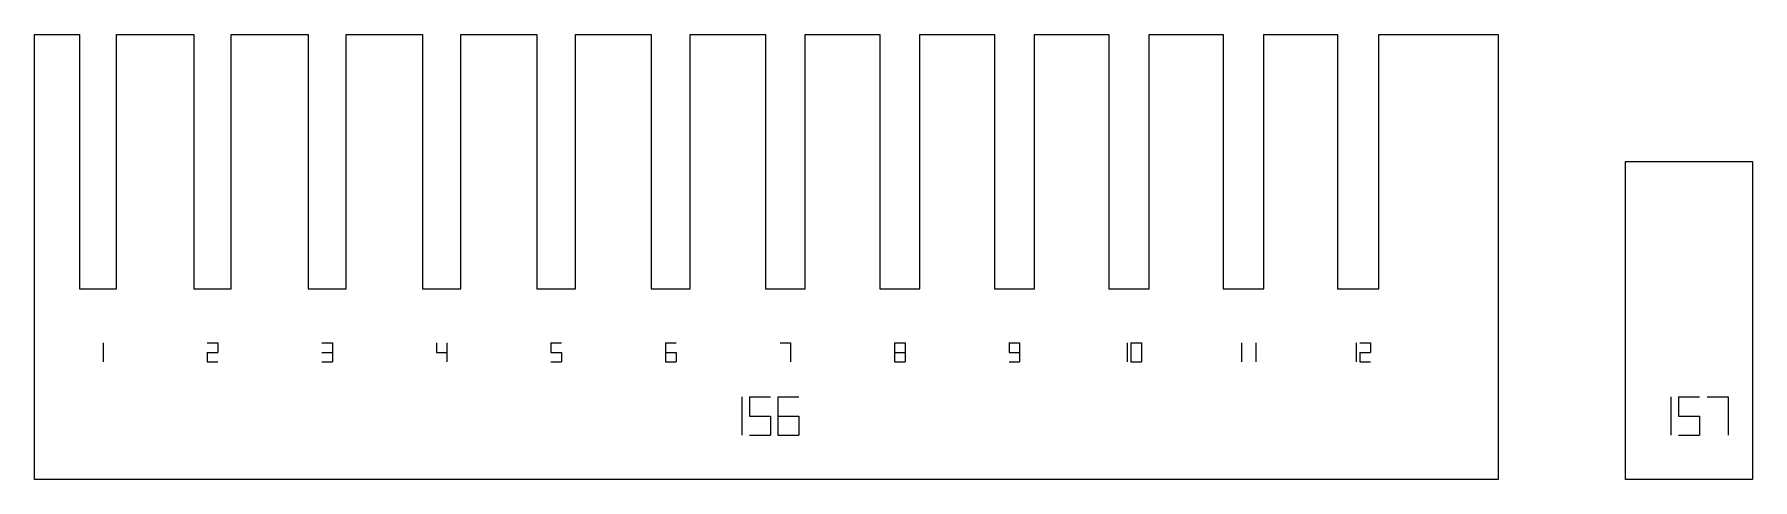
# Model space of a CAD drawing. Header units: millimetres. Extents: x 8 to 143, y 8 to 43.
import ezdxf

# ---------------------------------------------------------------- set-up
doc = ezdxf.new("R2010")
doc.units = ezdxf.units.MM
doc.layers.add('CUT', color=1, linetype='Continuous')
doc.layers.add('LABELS', color=8, linetype='Continuous')

msp = doc.modelspace()

# ---------------------------------------------------------------- linework, layer by layer
at = {"layer": 'CUT'}
for points in [[(23.475, 43), (29.5, 43), (29.5, 23), (32.5, 23), (32.5, 43), (38.4875, 43), (38.4875, 23), (41.5125, 23), (41.5125, 43), (47.475, 43), (47.475, 23), (50.525, 23), (50.525, 43), (56.4625, 43), (56.4625, 23), (59.5375, 23), (59.5375, 43), (65.45, 43), (65.45, 23), (68.55, 23), (68.55, 43), (74.4375, 43), (74.4375, 23), (77.5625, 23), (77.5625, 43), (83.425, 43), (83.425, 23), (86.575, 23), (86.575, 43), (92.4125, 43), (92.4125, 23), (95.5875, 23), (95.5875, 43), (101.4, 43), (101.4, 23), (104.6, 23), (104.6, 43), (110.375, 43), (110.375, 23), (113.625, 23), (113.625, 43), (123, 43), (123, 8), (8, 8), (8, 43), (11.55, 43), (11.55, 23), (14.45, 23), (14.45, 43), (20.525, 43), (20.525, 23), (23.475, 23)], [(143, 8), (133, 8), (133, 33), (143, 33)]]:
    msp.add_lwpolyline(points, close=True, dxfattribs=at)
at = {"layer": 'LABELS'}
for points in [[(13.4125, 18.75), (13.4125, 18)], [(13.4125, 18), (13.4125, 17.25)], [(21.5875, 18.75), (22.4125, 18.75)], [(21.5875, 18), (22.4125, 18)], [(21.5875, 18), (21.5875, 17.25)], [(22.4125, 18.75), (22.4125, 18)], [(30.5875, 18.75), (31.4125, 18.75)], [(30.5875, 18), (31.4125, 18)], [(31.4125, 18.75), (31.4125, 18)], [(31.4125, 18), (31.4125, 17.25)], [(39.5875, 18.75), (39.5875, 18)], [(39.5875, 18), (40.4125, 18)], [(40.4125, 18.75), (40.4125, 18)], [(40.4125, 18), (40.4125, 17.25)], [(48.5875, 18.75), (49.4125, 18.75)], [(48.5875, 18.75), (48.5875, 18)], [(48.5875, 18), (49.4125, 18)], [(49.4125, 18), (49.4125, 17.25)], [(57.5875, 18.75), (58.4125, 18.75)], [(57.5875, 18.75), (57.5875, 18)], [(57.5875, 18), (58.4125, 18)], [(57.5875, 18), (57.5875, 17.25)], [(58.4125, 18), (58.4125, 17.25)], [(66.5875, 18.75), (67.4125, 18.75)], [(67.4125, 18.75), (67.4125, 18)], [(67.4125, 18), (67.4125, 17.25)], [(75.5875, 18.75), (76.4125, 18.75)], [(75.5875, 18.75), (75.5875, 18)], [(75.5875, 18), (75.5875, 17.25)], [(75.5875, 18), (76.4125, 18)], [(76.4125, 18.75), (76.4125, 18)], [(76.4125, 18), (76.4125, 17.25)], [(84.5875, 18.75), (85.4125, 18.75)], [(84.5875, 18.75), (84.5875, 18)], [(84.5875, 18), (85.4125, 18)], [(85.4125, 18.75), (85.4125, 18)], [(85.4125, 18), (85.4125, 17.25)], [(93.85, 18.75), (93.85, 18)], [(93.85, 18), (93.85, 17.25)], [(94.15, 18.75), (94.975, 18.75)], [(94.15, 18.75), (94.15, 18)], [(94.15, 18), (94.15, 17.25)], [(94.975, 18.75), (94.975, 18)], [(94.975, 18), (94.975, 17.25)], [(102.85, 18.75), (102.85, 18)], [(102.85, 18), (102.85, 17.25)], [(103.975, 18.75), (103.975, 18)], [(103.975, 18), (103.975, 17.25)], [(111.85, 18.75), (111.85, 18)], [(111.85, 18), (111.85, 17.25)], [(112.15, 18.75), (112.975, 18.75)], [(112.15, 18), (112.975, 18)], [(112.15, 18), (112.15, 17.25)], [(112.975, 18.75), (112.975, 18)], [(21.5875, 17.25), (22.4125, 17.25)], [(30.5875, 17.25), (31.4125, 17.25)], [(48.5875, 17.25), (49.4125, 17.25)], [(57.5875, 17.25), (58.4125, 17.25)], [(75.5875, 17.25), (76.4125, 17.25)], [(84.5875, 17.25), (85.4125, 17.25)], [(94.15, 17.25), (94.975, 17.25)], [(112.15, 17.25), (112.975, 17.25)], [(63.575, 14.5), (63.575, 13)], [(64.175, 14.5), (65.825, 14.5)], [(64.175, 14.5), (64.175, 13)], [(66.425, 14.5), (68.075, 14.5)], [(66.425, 14.5), (66.425, 13)], [(136.575, 14.5), (136.575, 13)], [(137.175, 14.5), (138.825, 14.5)], [(137.175, 14.5), (137.175, 13)], [(139.425, 14.5), (141.075, 14.5)], [(141.075, 14.5), (141.075, 13)], [(63.575, 13), (63.575, 11.5)], [(64.175, 13), (65.825, 13)], [(65.825, 13), (65.825, 11.5)], [(66.425, 13), (68.075, 13)], [(66.425, 13), (66.425, 11.5)], [(68.075, 13), (68.075, 11.5)], [(136.575, 13), (136.575, 11.5)], [(137.175, 13), (138.825, 13)], [(138.825, 13), (138.825, 11.5)], [(141.075, 13), (141.075, 11.5)], [(64.175, 11.5), (65.825, 11.5)], [(66.425, 11.5), (68.075, 11.5)], [(137.175, 11.5), (138.825, 11.5)]]:
    msp.add_lwpolyline(points, dxfattribs=at)

doc.saveas('drawing.dxf')
